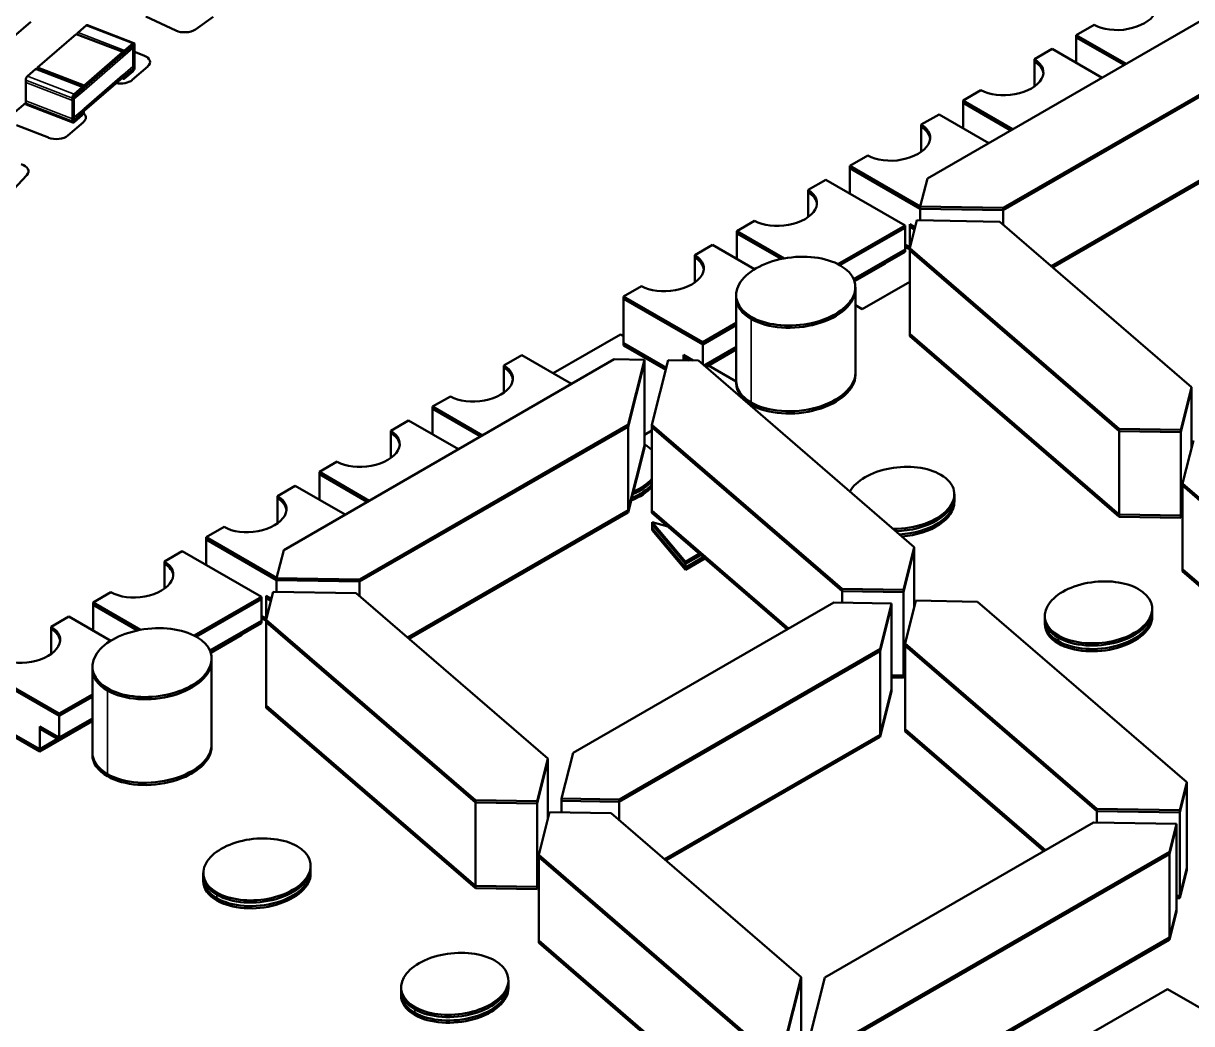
# Model space of a CAD drawing. Header units: inches. Extents: x -24.6 to 49, y -43 to 20.8.
# Drawn here: x -19.912 to -17.941, y 15.232 to 16.92 of the extents above; entities that cross this region are included whole.
import ezdxf

# ---------------------------------------------------------------- set-up
doc = ezdxf.new("R2010")
doc.units = ezdxf.units.IN
doc.header["$MEASUREMENT"] = 0
doc.layers.add('Visible (ANSI)', color=7, linetype='Continuous', lineweight=50)
doc.layers.add('Visible Narrow (ANSI)', color=7, linetype='Continuous', lineweight=35)

msp = doc.modelspace()

# ---------------------------------------------------------------- linework, layer by layer
at = {"layer": 'Visible (ANSI)'}
for p, q in [((-18.3869, 16.6579), (-17.8294, 16.9798)), ((-19.6547, 16.9076), (-19.705, 16.9314)), ((-19.5915, 16.9306), (-19.6215, 16.9095)), ((-19.899, 16.9223), (-19.9277, 16.8975)), ((-19.8194, 16.9044), (-19.8057, 16.9163)), ((-19.7252, 16.8866), (-19.8037, 16.9169)), ((-18.1357, 16.8999), (-18.1057, 16.9172)), ((-19.888, 16.8451), (-19.8224, 16.9018)), ((-19.7438, 16.8715), (-19.8224, 16.9018)), ((-18.0517, 16.8514), (-18.1357, 16.8999)), ((-18.1357, 16.8999), (-18.1357, 16.853)), ((-18.0551, 16.8495), (-18.1357, 16.896)), ((-18.1357, 16.896), (-18.1357, 16.853)), ((-19.8094, 16.8148), (-19.7438, 16.8715)), ((-19.8094, 16.811), (-19.7438, 16.8677)), ((-19.7438, 16.8672), (-19.7438, 16.8715)), ((-19.7438, 16.8633), (-19.7438, 16.8677)), ((-19.7409, 16.8741), (-19.7271, 16.886)), ((-19.7409, 16.8702), (-19.7271, 16.8821)), ((-19.7241, 16.8495), (-19.7241, 16.8842)), ((-19.7241, 16.8456), (-19.7241, 16.8803)), ((-19.7241, 16.8718), (-19.7085, 16.8658)), ((-17.8058, 16.8699), (-18.2589, 16.6083)), ((-18.2064, 16.8591), (-18.1763, 16.8765)), ((-18.0923, 16.8279), (-18.1763, 16.8765)), ((-17.8058, 16.8661), (-18.2589, 16.6045)), ((-18.2064, 16.8591), (-18.2064, 16.8131)), ((-18.2064, 16.8552), (-18.2064, 16.8131)), ((-19.9047, 16.8307), (-19.891, 16.8426)), ((-19.8105, 16.8129), (-19.8891, 16.8432)), ((-19.8094, 16.8148), (-19.888, 16.8451)), ((-19.888, 16.8428), (-19.888, 16.8451)), ((-19.8094, 16.7758), (-19.7438, 16.8325)), ((-19.8094, 16.7719), (-19.7438, 16.8286)), ((-19.7409, 16.8307), (-19.7271, 16.8426)), ((-19.7409, 16.8268), (-19.7271, 16.8387)), ((-19.702, 16.8469), (-19.7283, 16.8242)), ((-19.9077, 16.7891), (-19.9077, 16.8238)), ((-19.9077, 16.7852), (-19.9077, 16.8199)), ((-19.8262, 16.8004), (-19.8124, 16.8123)), ((-19.8094, 16.811), (-19.8095, 16.811)), ((-19.8094, 16.8105), (-19.8094, 16.8148)), ((-19.8094, 16.8066), (-19.8094, 16.811)), ((-19.7428, 16.8262), (-19.7454, 16.8272)), ((-19.8291, 16.7588), (-19.8291, 16.7935)), ((-19.8291, 16.7549), (-19.8291, 16.7896)), ((-19.8262, 16.7965), (-19.8124, 16.8084)), ((-18.3267, 16.7897), (-18.2966, 16.807)), ((-18.2426, 16.7412), (-18.3267, 16.7897)), ((-18.3267, 16.7897), (-18.3267, 16.7428)), ((-19.9298, 16.7666), (-19.9077, 16.7857)), ((-19.8281, 16.7525), (-19.9067, 16.7828)), ((-18.246, 16.7392), (-18.3267, 16.7858)), ((-18.3267, 16.7858), (-18.3267, 16.7428)), ((-19.8103, 16.7533), (-19.8365, 16.7306)), ((-19.8262, 16.757), (-19.8124, 16.7689)), ((-19.8262, 16.7531), (-19.8124, 16.765)), ((-18.3973, 16.7489), (-18.3672, 16.7662)), ((-18.2832, 16.7177), (-18.3672, 16.7662)), ((-19.8693, 16.7269), (-19.9233, 16.7477)), ((-18.3973, 16.7029), (-18.3973, 16.7489)), ((-18.3973, 16.7029), (-18.3973, 16.745)), ((-18.1781, 16.5103), (-17.8058, 16.7253)), ((-18.1754, 16.508), (-17.8058, 16.7214)), ((-18.5176, 16.6794), (-18.4875, 16.6968)), ((-18.3988, 16.6108), (-18.5176, 16.6794)), ((-18.5176, 16.6794), (-18.5176, 16.6326)), ((-18.3988, 16.607), (-18.5176, 16.6756)), ((-18.5176, 16.6756), (-18.5176, 16.6326)), ((-19.906, 16.6637), (-19.9283, 16.6396)), ((-18.5882, 16.6386), (-18.5582, 16.656)), ((-18.4245, 16.5789), (-18.5582, 16.656)), ((-18.3988, 16.6107), (-18.3869, 16.6579)), ((-18.5882, 16.5927), (-18.5882, 16.6386)), ((-18.5882, 16.5927), (-18.5882, 16.6348)), ((-18.2589, 16.6083), (-18.3988, 16.6107)), ((-18.3988, 16.6107), (-18.3988, 16.5874)), ((-18.2589, 16.6045), (-18.3988, 16.6068)), ((-18.3988, 16.6068), (-18.3988, 16.5874)), ((-18.2589, 16.6083), (-18.2589, 16.5801)), ((-18.2589, 16.6045), (-18.2589, 16.5801)), ((-18.7085, 16.5692), (-18.6784, 16.5866)), ((-18.5377, 16.5135), (-18.4245, 16.5789)), ((-18.5343, 16.5116), (-18.4245, 16.575)), ((-18.4245, 16.5789), (-18.4245, 16.5383)), ((-18.4245, 16.575), (-18.4245, 16.5345)), ((-18.4167, 16.5421), (-18.4167, 16.5807)), ((-18.4167, 16.5807), (-18.4077, 16.5755)), ((-18.4167, 16.5383), (-18.4167, 16.5768)), ((-18.4167, 16.5768), (-18.4085, 16.5721)), ((-18.4166, 16.5403), (-18.4051, 16.5856)), ((-18.4051, 16.5856), (-18.4047, 16.5875)), ((-18.4047, 16.5875), (-18.2647, 16.5851)), ((-18.2647, 16.5851), (-17.9412, 16.3059)), ((-18.6287, 16.5231), (-18.7085, 16.5692)), ((-18.7085, 16.5692), (-18.7085, 16.5223)), ((-18.6337, 16.5222), (-18.7085, 16.5654)), ((-18.7085, 16.5654), (-18.7085, 16.5223)), ((-18.7792, 16.5284), (-18.7491, 16.5458)), ((-18.6784, 16.505), (-18.7491, 16.5458)), ((-18.4245, 16.5383), (-18.5113, 16.4883)), ((-18.4245, 16.5345), (-18.5101, 16.4851)), ((-18.4245, 16.5466), (-18.4167, 16.5421)), ((-18.4245, 16.5428), (-18.4167, 16.5383)), ((-18.416, 16.5425), (-18.4167, 16.5421)), ((-18.4166, 16.5383), (-18.4167, 16.5383)), ((-18.0633, 16.2357), (-18.4166, 16.5403)), ((-18.4166, 16.5403), (-18.4166, 16.3956)), ((-18.0633, 16.2319), (-18.4166, 16.5364)), ((-18.4166, 16.5364), (-18.4166, 16.3918)), ((-18.7792, 16.4824), (-18.7792, 16.5284)), ((-18.7792, 16.4824), (-18.7792, 16.5246)), ((-18.4573, 16.5148), (-18.5098, 16.4845)), ((-18.4573, 16.5148), (-18.4573, 16.5156)), ((-18.8994, 16.459), (-18.8693, 16.4763)), ((-18.5084, 16.4748), (-18.5084, 16.3301)), ((-18.4166, 16.4838), (-18.4969, 16.4375)), ((-18.7658, 16.3818), (-18.8994, 16.459)), ((-18.8994, 16.459), (-18.8994, 16.3799)), ((-18.7658, 16.378), (-18.8994, 16.4551)), ((-18.8994, 16.4551), (-18.8994, 16.376)), ((-18.7095, 16.4611), (-18.7095, 16.3165)), ((-18.7095, 16.4573), (-18.7095, 16.3126)), ((-18.5084, 16.4709), (-18.5084, 16.3262)), ((-18.4969, 16.4375), (-18.5084, 16.4441)), ((-19.0183, 16.3293), (-18.9044, 16.395)), ((-18.9044, 16.395), (-18.8994, 16.3922)), ((-18.7658, 16.3818), (-18.7095, 16.4143)), ((-18.7658, 16.378), (-18.7095, 16.4105)), ((-18.4166, 16.3956), (-18.0633, 16.0911)), ((-18.8994, 16.3799), (-18.8275, 16.3384)), ((-18.8994, 16.376), (-18.8283, 16.335)), ((-18.7658, 16.3442), (-18.7658, 16.3818)), ((-18.7658, 16.3442), (-18.7658, 16.378)), ((-18.4166, 16.3918), (-18.0633, 16.0872)), ((-19.1012, 16.3425), (-19.0711, 16.3598)), ((-18.9871, 16.3113), (-19.0711, 16.3598)), ((-18.7985, 16.351), (-18.7985, 16.3602)), ((-18.7985, 16.3602), (-18.782, 16.3507)), ((-18.7985, 16.351), (-18.7985, 16.3564)), ((-18.7985, 16.3564), (-18.7889, 16.3508)), ((-18.7095, 16.3738), (-18.7638, 16.3425)), ((-18.7095, 16.37), (-18.7611, 16.3402)), ((-18.7095, 16.3692), (-18.7606, 16.3397)), ((-19.4726, 16.031), (-18.9151, 16.3529)), ((-19.1012, 16.3425), (-19.1012, 16.2965)), ((-19.1012, 16.3386), (-19.1012, 16.2965)), ((-18.9151, 16.3529), (-18.864, 16.3521)), ((-18.864, 16.3521), (-18.8915, 16.2431)), ((-18.864, 16.3482), (-18.8915, 16.2392)), ((-18.864, 16.3521), (-18.864, 16.2074)), ((-18.864, 16.3482), (-18.864, 16.2036)), ((-18.8517, 16.2424), (-18.8242, 16.3514)), ((-18.8242, 16.3514), (-18.7731, 16.3506)), ((-18.7731, 16.3506), (-18.4092, 16.0361)), ((-18.7095, 16.3153), (-18.7562, 16.3422)), ((-17.9412, 16.3059), (-17.9594, 16.234)), ((-17.9412, 16.3021), (-17.9594, 16.2301)), ((-17.9412, 16.3059), (-17.9412, 16.2041)), ((-17.9412, 16.3021), (-17.9412, 16.2041)), ((-19.2215, 16.2731), (-19.1914, 16.2904)), ((-19.1374, 16.2245), (-19.2215, 16.2731)), ((-19.2215, 16.2731), (-19.2215, 16.2262)), ((-19.1408, 16.2226), (-19.2215, 16.2692)), ((-19.2215, 16.2692), (-19.2215, 16.2262)), ((-18.8915, 16.2431), (-19.3446, 15.9815)), ((-18.8915, 16.2392), (-19.3446, 15.9777)), ((-19.2921, 16.2323), (-19.262, 16.2496)), ((-19.178, 16.2011), (-19.262, 16.2496)), ((-18.8915, 16.0985), (-18.8915, 16.2431)), ((-18.8915, 16.0946), (-18.8915, 16.2392)), ((-18.5309, 15.9656), (-18.8517, 16.2424)), ((-18.8517, 16.2424), (-18.8517, 16.0978)), ((-18.5309, 15.9617), (-18.8517, 16.2386)), ((-18.8517, 16.2386), (-18.8517, 16.0939)), ((-19.2921, 16.2323), (-19.2921, 16.1863)), ((-19.2921, 16.2284), (-19.2921, 16.1863)), ((-18.8517, 16.2326), (-18.864, 16.2255)), ((-17.9594, 16.234), (-18.0633, 16.2357)), ((-18.0633, 16.2357), (-18.0633, 16.0911)), ((-17.9594, 16.2301), (-18.0633, 16.2319)), ((-18.0633, 16.2319), (-18.0633, 16.0872)), ((-17.9594, 16.234), (-17.9594, 16.0893)), ((-17.9594, 16.2301), (-17.9594, 16.0855)), ((-18.8915, 16.0985), (-18.864, 16.2074)), ((-18.8915, 16.0946), (-18.864, 16.2036)), ((-17.9565, 16.1435), (-17.9383, 16.2158)), ((-19.4124, 16.1628), (-19.3823, 16.1802)), ((-19.3284, 16.1143), (-19.4124, 16.1628)), ((-19.4124, 16.1628), (-19.4124, 16.116)), ((-19.3317, 16.1124), (-19.4124, 16.159)), ((-19.4124, 16.159), (-19.4124, 16.116)), ((-19.483, 16.122), (-19.453, 16.1394)), ((-19.3689, 16.0909), (-19.453, 16.1394)), ((-17.5925, 15.8291), (-17.9565, 16.1435)), ((-17.9565, 16.1435), (-17.9565, 15.9989)), ((-17.5925, 15.8252), (-17.9565, 16.1397)), ((-17.9565, 16.1397), (-17.9565, 15.995)), ((-19.483, 16.0761), (-19.483, 16.122)), ((-18.3414, 16.1155), (-18.3414, 16.1252)), ((-18.3414, 16.1117), (-18.3414, 16.1213)), ((-19.483, 16.0761), (-19.483, 16.1182)), ((-17.9594, 16.0893), (-17.9565, 16.1008)), ((-19.2638, 15.8835), (-18.8915, 16.0985)), ((-19.2611, 15.8812), (-18.8915, 16.0946)), ((-18.8517, 16.0978), (-18.6209, 15.8986)), ((-18.8517, 16.0939), (-18.6236, 15.8971)), ((-18.0633, 16.0911), (-17.9594, 16.0893)), ((-18.0633, 16.0872), (-17.9594, 16.0855)), ((-17.9594, 16.0855), (-17.9565, 16.0969)), ((-19.6033, 16.0526), (-19.5732, 16.07)), ((-18.8512, 16.0682), (-18.8512, 16.0778)), ((-18.8512, 16.0778), (-18.8246, 16.0705)), ((-18.7951, 16.0114), (-18.8512, 16.0778)), ((-18.8512, 16.0643), (-18.8512, 16.074)), ((-18.7951, 16.0075), (-18.8512, 16.074)), ((-18.8512, 16.0682), (-18.7951, 16.0017)), ((-18.8512, 16.0643), (-18.7951, 15.9979)), ((-19.4845, 15.984), (-19.6033, 16.0526)), ((-19.6033, 16.0526), (-19.6033, 16.0057)), ((-19.4845, 15.9802), (-19.6033, 16.0487)), ((-19.6033, 16.0487), (-19.6033, 16.0057)), ((-19.6739, 16.0118), (-19.6439, 16.0292)), ((-19.5103, 15.952), (-19.6439, 16.0292)), ((-19.4845, 15.9838), (-19.4726, 16.031)), ((-18.7717, 16.0249), (-18.7951, 16.0114)), ((-18.769, 16.0226), (-18.7951, 16.0075)), ((-18.4092, 16.0361), (-18.4274, 15.9639)), ((-18.4092, 16.0322), (-18.4274, 15.96)), ((-18.4092, 15.9342), (-18.4092, 16.0361)), ((-18.4092, 15.9342), (-18.4092, 16.0322)), ((-19.6739, 15.9658), (-19.6739, 16.0118)), ((-19.6739, 15.9658), (-19.6739, 16.0079)), ((-18.7951, 16.0017), (-18.765, 16.0191)), ((-18.7951, 15.9979), (-18.7623, 16.0168)), ((-18.7951, 16.0114), (-18.7951, 16.0017)), ((-18.7951, 16.0075), (-18.7951, 15.9979)), ((-19.3446, 15.9815), (-19.4845, 15.9838)), ((-19.4845, 15.9838), (-19.4845, 15.9605)), ((-19.3446, 15.9815), (-19.3446, 15.9532)), ((-17.9565, 15.9989), (-17.5925, 15.6844)), ((-17.9565, 15.995), (-17.5925, 15.6806)), ((-19.3446, 15.9777), (-19.4845, 15.98)), ((-19.4845, 15.98), (-19.4845, 15.9605)), ((-19.3446, 15.9777), (-19.3446, 15.9532)), ((-18.4274, 15.9639), (-18.5309, 15.9656)), ((-18.5309, 15.9656), (-18.5309, 15.9423)), ((-18.4274, 15.96), (-18.5309, 15.9617)), ((-18.5309, 15.9617), (-18.5309, 15.9423)), ((-18.4274, 15.9639), (-18.4274, 15.8192)), ((-19.7942, 15.9424), (-19.7641, 15.9597)), ((-19.7144, 15.8963), (-19.7942, 15.9424)), ((-19.7942, 15.9424), (-19.7942, 15.8955)), ((-19.6235, 15.8867), (-19.5103, 15.952)), ((-19.62, 15.8848), (-19.5103, 15.9482)), ((-19.5103, 15.952), (-19.5103, 15.9115)), ((-19.5103, 15.9482), (-19.5103, 15.9077)), ((-19.5024, 15.9153), (-19.5024, 15.9538)), ((-19.5024, 15.9538), (-19.4934, 15.9486)), ((-19.5024, 15.9114), (-19.5024, 15.95)), ((-19.5024, 15.95), (-19.4942, 15.9453)), ((-19.5023, 15.9134), (-19.4908, 15.9588)), ((-19.4908, 15.9588), (-19.4904, 15.9606)), ((-19.4904, 15.9606), (-19.3504, 15.9583)), ((-19.3504, 15.9583), (-19.027, 15.6791)), ((-18.9846, 15.6887), (-18.5449, 15.9425)), ((-18.5449, 15.9425), (-18.4475, 15.9409)), ((-18.4274, 15.96), (-18.4274, 15.8154)), ((-18.4245, 15.8734), (-18.4063, 15.9457)), ((-18.4063, 15.9457), (-18.3024, 15.9439)), ((-18.3024, 15.9439), (-17.9491, 15.6394)), ((-19.7194, 15.8953), (-19.7942, 15.9385)), ((-19.7942, 15.9385), (-19.7942, 15.8955)), ((-18.4475, 15.9409), (-18.4668, 15.8642)), ((-18.4475, 15.937), (-18.4668, 15.8603)), ((-18.4475, 15.9409), (-18.4475, 15.7962)), ((-18.4475, 15.937), (-18.4475, 15.7924)), ((-18.0078, 15.9224), (-18.0078, 15.9321)), ((-18.0078, 15.9186), (-18.0078, 15.9282)), ((-19.8649, 15.9016), (-19.8348, 15.9189)), ((-19.7641, 15.8781), (-19.8348, 15.9189)), ((-19.5103, 15.9115), (-19.597, 15.8614)), ((-19.5103, 15.9077), (-19.5958, 15.8583)), ((-19.5103, 15.9198), (-19.5024, 15.9153)), ((-19.5103, 15.9159), (-19.5024, 15.9114)), ((-19.5017, 15.9157), (-19.5024, 15.9153)), ((-19.5023, 15.9115), (-19.5024, 15.9114)), ((-19.149, 15.6089), (-19.5023, 15.9134)), ((-19.5023, 15.9134), (-19.5023, 15.7688)), ((-19.149, 15.605), (-19.5023, 15.9096)), ((-19.5023, 15.9096), (-19.5023, 15.7649)), ((-18.1888, 15.9102), (-18.1888, 15.9198)), ((-18.1888, 15.9063), (-18.1888, 15.916)), ((-19.8649, 15.8556), (-19.8649, 15.9016)), ((-19.8649, 15.8556), (-19.8649, 15.8977)), ((-19.543, 15.888), (-19.5956, 15.8576)), ((-19.543, 15.888), (-19.543, 15.8888)), ((-18.4668, 15.8642), (-18.9065, 15.6103)), ((-18.4668, 15.7195), (-18.4668, 15.8642)), ((-18.101, 15.5945), (-18.4245, 15.8734)), ((-18.4245, 15.8734), (-18.4245, 15.7288)), ((-18.101, 15.5907), (-18.4245, 15.8696)), ((-18.4245, 15.8696), (-18.4245, 15.7249)), ((-19.5941, 15.8479), (-19.5941, 15.7033)), ((-19.5941, 15.8441), (-19.5941, 15.6994)), ((-18.4668, 15.8603), (-18.9065, 15.6064)), ((-18.4668, 15.7156), (-18.4668, 15.8603)), ((-19.8515, 15.755), (-19.9851, 15.8321)), ((-19.8515, 15.7511), (-19.9851, 15.8283)), ((-19.7952, 15.8343), (-19.7952, 15.6896)), ((-19.7952, 15.8304), (-19.7952, 15.6858)), ((-18.4274, 15.8192), (-18.4245, 15.8307)), ((-18.4274, 15.8154), (-18.4245, 15.8268)), ((-18.4475, 15.8195), (-18.4274, 15.8192)), ((-18.4475, 15.8157), (-18.4274, 15.8154)), ((-19.8515, 15.755), (-19.7952, 15.7875)), ((-18.4668, 15.7195), (-18.4475, 15.7962)), ((-18.4668, 15.7156), (-18.4475, 15.7924)), ((-19.8515, 15.7511), (-19.7952, 15.7836)), ((-19.5023, 15.7688), (-19.149, 15.4642)), ((-19.5023, 15.7649), (-19.149, 15.4604)), ((-19.9851, 15.7531), (-19.8842, 15.6948)), ((-19.9851, 15.7492), (-19.8842, 15.691)), ((-19.8515, 15.7145), (-19.8515, 15.755)), ((-19.8515, 15.7106), (-19.8515, 15.7511)), ((-19.7952, 15.747), (-19.8515, 15.7145)), ((-19.7952, 15.7424), (-19.8842, 15.691)), ((-19.8842, 15.6948), (-19.8842, 15.7334)), ((-19.8842, 15.7334), (-19.8515, 15.7145)), ((-19.8842, 15.691), (-19.8842, 15.7295)), ((-19.8842, 15.7295), (-19.8515, 15.7106)), ((-19.7952, 15.7431), (-19.8515, 15.7106)), ((-18.4245, 15.7288), (-18.1877, 15.5246)), ((-18.4245, 15.7249), (-18.1904, 15.5231)), ((-19.8542, 15.7122), (-19.8842, 15.6948)), ((-18.8305, 15.5095), (-18.4668, 15.7195)), ((-18.8278, 15.5072), (-18.4668, 15.7156)), ((-19.0039, 15.6119), (-18.9846, 15.6887)), ((-19.027, 15.6791), (-19.0451, 15.6071)), ((-19.027, 15.6753), (-19.0451, 15.6033)), ((-19.027, 15.6791), (-19.027, 15.5772)), ((-19.027, 15.6753), (-19.027, 15.5772)), ((-17.9491, 15.6394), (-17.961, 15.5922)), ((-17.9491, 15.6355), (-17.961, 15.5883)), ((-17.9491, 15.4947), (-17.9491, 15.6394)), ((-17.9491, 15.4909), (-17.9491, 15.6355)), ((-19.0451, 15.6071), (-19.149, 15.6089)), ((-19.149, 15.6089), (-19.149, 15.4642)), ((-19.0451, 15.6071), (-19.0451, 15.4625)), ((-18.9065, 15.6103), (-19.0039, 15.6119)), ((-19.0039, 15.6119), (-19.0039, 15.5886)), ((-18.9065, 15.6064), (-19.0039, 15.6081)), ((-19.0039, 15.6081), (-19.0039, 15.5886)), ((-18.9065, 15.6103), (-18.9065, 15.5751)), ((-18.9065, 15.6064), (-18.9065, 15.5751)), ((-19.0451, 15.6033), (-19.149, 15.605)), ((-19.149, 15.605), (-19.149, 15.4604)), ((-19.0451, 15.6033), (-19.0451, 15.4586)), ((-19.0422, 15.5167), (-19.024, 15.5889)), ((-19.024, 15.5889), (-18.9205, 15.5872)), ((-18.9205, 15.5872), (-18.5997, 15.3104)), ((-17.961, 15.5922), (-18.101, 15.5945)), ((-18.101, 15.5945), (-18.101, 15.5712)), ((-17.961, 15.5883), (-18.101, 15.5907)), ((-18.101, 15.5907), (-18.101, 15.5712)), ((-17.961, 15.5922), (-17.961, 15.4475)), ((-17.961, 15.5883), (-17.961, 15.4437)), ((-18.5599, 15.3097), (-18.1068, 15.5713)), ((-18.1068, 15.5713), (-17.9669, 15.569)), ((-17.9669, 15.569), (-17.9788, 15.5218)), ((-17.9669, 15.569), (-17.9669, 15.4243)), ((-17.9669, 15.5651), (-17.9788, 15.5179)), ((-17.9669, 15.5651), (-17.9669, 15.4205)), ((-18.6783, 15.2022), (-19.0422, 15.5167)), ((-19.0422, 15.5167), (-19.0422, 15.3721)), ((-18.6783, 15.1984), (-19.0422, 15.5128)), ((-19.0422, 15.5128), (-19.0422, 15.3682)), ((-17.9788, 15.5218), (-18.5363, 15.1999)), ((-17.9788, 15.5179), (-18.5363, 15.196)), ((-17.9788, 15.3771), (-17.9788, 15.5218)), ((-17.9788, 15.3733), (-17.9788, 15.5179)), ((-19.4272, 15.4887), (-19.4272, 15.4984)), ((-19.4272, 15.4849), (-19.4272, 15.4945)), ((-17.961, 15.4475), (-17.9491, 15.4947)), ((-17.961, 15.4437), (-17.9491, 15.4909)), ((-19.6082, 15.4765), (-19.6082, 15.4861)), ((-19.6082, 15.4726), (-19.6082, 15.4822)), ((-19.0451, 15.4625), (-19.0422, 15.4739)), ((-19.0451, 15.4586), (-19.0422, 15.4701)), ((-19.149, 15.4642), (-19.0451, 15.4625)), ((-19.149, 15.4604), (-19.0451, 15.4586)), ((-17.9669, 15.4476), (-17.961, 15.4475)), ((-17.9669, 15.4438), (-17.961, 15.4437)), ((-17.9788, 15.3771), (-17.9669, 15.4243)), ((-17.9788, 15.3733), (-17.9669, 15.4205)), ((-19.0422, 15.3721), (-18.6783, 15.0576)), ((-18.5363, 15.0552), (-17.9788, 15.3771)), ((-18.5363, 15.0514), (-17.9788, 15.3733)), ((-19.0422, 15.3682), (-18.6783, 15.0537)), ((-19.2746, 15.2833), (-19.2746, 15.293)), ((-19.0935, 15.2956), (-19.0935, 15.3052)), ((-19.0935, 15.2917), (-19.0935, 15.3014)), ((-18.5997, 15.3104), (-18.6272, 15.2014)), ((-18.5997, 15.3065), (-18.6272, 15.1975)), ((-18.5997, 15.3104), (-18.5997, 15.1657)), ((-18.5997, 15.3065), (-18.5997, 15.1618)), ((-18.5874, 15.2007), (-18.5599, 15.3097)), ((-19.2746, 15.2795), (-19.2746, 15.2891)), ((-17.9817, 15.29), (-18.1321, 15.2032)), ((-17.9817, 15.29), (-17.8481, 15.2128))]:
    msp.add_line(p, q, dxfattribs=at)
for centre, major_axis, ratio, start_param, end_param in [((-18.0606, 16.9433), (0.0602, 0.0061), 0.569494, 3.811058, 6.952651), ((-19.8057, 16.9119), (0.00191, 0.00496), 0.453621, 0, 0.704744), ((-19.6398, 16.9182), (-0.0236, 0), 0.57735, 0.883575, 2.454368), ((-19.8194, 16.9), (0.00191, 0.00496), 0.453621, 0.704744, 1.456609), ((-19.7271, 16.8816), (0.00191, 0.00496), 0.453621, 5.417133, 6.987929), ((-19.7409, 16.8697), (0.00191, 0.00496), 0.453621, 0.704744, 2.27554), ((-19.7409, 16.8659), (0.00191, 0.00496), 0.453621, 0.704744, 2.27554), ((-19.7271, 16.8778), (0.00191, 0.00496), 0.453621, 5.417133, 6.987929), ((-19.7271, 16.8469), (-0.00191, -0.00496), 0.453621, 0.704744, 2.27554), ((-19.7217, 16.8544), (0.0236, 0), 0.57735, 5.694145, 7.264924), ((-18.2515, 16.8331), (0.0602, 0.0061), 0.569494, 3.811058, 6.952651), ((-18.2515, 16.8292), (0.0602, 0.0061), 0.569494, 6.281786, 6.952651), ((-19.9047, 16.8263), (0.00191, 0.00496), 0.453621, 0.704744, 2.27554), ((-19.891, 16.8382), (0.00191, 0.00496), 0.453621, 0, 0.704744), ((-19.7409, 16.835), (-0.00191, -0.00496), 0.453621, 5.417133, 6.987929), ((-19.7409, 16.8312), (-0.00191, -0.00496), 0.453621, 5.417133, 6.987929), ((-19.7271, 16.8431), (-0.00191, -0.00496), 0.453621, 0.704744, 2.27554), ((-19.8124, 16.8079), (0.00191, 0.00496), 0.453621, 5.417133, 6.987929), ((-19.8124, 16.8041), (0.00191, 0.00496), 0.453621, 5.417133, 6.987929), ((-19.7479, 16.8317), (-0.0236, 0), 0.57735, 1.256635, 2.552545), ((-19.8262, 16.796), (0.00191, 0.00496), 0.453621, 0.704744, 2.27554), ((-19.8262, 16.7922), (0.00191, 0.00496), 0.453621, 0.704744, 2.27554), ((-19.9047, 16.7878), (-0.00191, -0.00496), 0.453621, 5.417133, 6.283185), ((-19.8124, 16.7732), (-0.00191, -0.00496), 0.453621, 0.704744, 2.27554), ((-19.8124, 16.7694), (-0.00191, -0.00496), 0.453621, 0.704744, 2.27554), ((-19.8262, 16.7613), (-0.00191, -0.00496), 0.453621, 5.417133, 6.987929), ((-19.8262, 16.7574), (-0.00191, -0.00496), 0.453621, 5.417133, 6.987929), ((-19.8299, 16.7609), (0.0236, 0), 0.57735, 5.694145, 6.865384), ((-19.8562, 16.7382), (-0.0236, 0), 0.57735, 0.981746, 2.552545), ((-18.4424, 16.7228), (0.0602, 0.0061), 0.569494, 3.811058, 6.952651), ((-18.4424, 16.719), (0.0602, 0.0061), 0.569494, 6.281786, 6.952651), ((-19.9268, 16.6701), (0.0236, 0), 0.57735, 5.792316, 7.363104), ((-18.6333, 16.6126), (0.0602, 0.0061), 0.569494, 3.811058, 6.952651), ((-18.6333, 16.6087), (0.0602, 0.0061), 0.569494, 6.281786, 6.952651), ((-18.8242, 16.5024), (0.0602, 0.0061), 0.569494, 3.811058, 6.952651), ((-18.8242, 16.4985), (0.0602, 0.0061), 0.569494, 6.281786, 6.952651), ((-18.6089, 16.4679), (-0.1004, -0.0101), 0.569494, 3.811058, 6.952651), ((-18.6089, 16.4679), (0.1004, 0.0101), 0.569494, 3.811058, 6.952651), ((-18.6089, 16.4641), (-0.1004, -0.0101), 0.569494, 6.226009, 6.952651), ((-18.6089, 16.4641), (0.1004, 0.0101), 0.569494, 3.811058, 6.226009), ((-19.1463, 16.3164), (0.0602, 0.0061), 0.569494, 3.811058, 6.952651), ((-19.1463, 16.3126), (0.0602, 0.0061), 0.569494, 6.281786, 6.952651), ((-18.6089, 16.3233), (0.1004, 0.0101), 0.569494, 3.084416, 3.811058), ((-18.6089, 16.3233), (-0.1004, -0.0101), 0.569494, 0.669466, 3.084416), ((-18.6089, 16.3194), (-0.1004, -0.0101), 0.569494, 0.669466, 3.084416), ((-18.6089, 16.3194), (0.1004, 0.0101), 0.569494, 3.084416, 3.811058), ((-19.3372, 16.2062), (0.0602, 0.0061), 0.569494, 3.811058, 6.952651), ((-19.3372, 16.2024), (0.0602, 0.0061), 0.569494, 6.281786, 6.952651), ((-18.9315, 16.1701), (-0.0904, -0.0091), 0.569494, 3.811058, 3.812943), ((-18.9315, 16.1701), (0.0904, 0.0091), 0.569494, 0.432826, 0.669466), ((-18.432, 16.1191), (-0.0904, -0.0091), 0.569494, 3.811058, 5.900301), ((-18.9315, 16.1605), (-0.0904, -0.0091), 0.569494, 2.049494, 2.594414), ((-18.9315, 16.1663), (0.0904, 0.0091), 0.569494, 5.212164, 5.736006), ((-18.9315, 16.1701), (0.0904, 0.0091), 0.569494, 5.226427, 5.736006), ((-18.432, 16.1191), (0.0904, 0.0091), 0.569494, 4.513474, 6.952651), ((-19.5281, 16.096), (0.0602, 0.0061), 0.569494, 3.811058, 6.952651), ((-18.9315, 16.1566), (-0.0904, -0.0091), 0.569494, 2.03564, 2.594414), ((-18.432, 16.1152), (0.0904, 0.0091), 0.569494, 4.563126, 6.226009), ((-19.5281, 16.0921), (0.0602, 0.0061), 0.569494, 6.281786, 6.952651), ((-18.432, 16.1094), (-0.0904, -0.0091), 0.569494, 1.492752, 3.084416), ((-18.432, 16.1056), (-0.0904, -0.0091), 0.569494, 1.538444, 3.084416), ((-19.719, 15.9858), (0.0602, 0.0061), 0.569494, 3.811058, 6.952651), ((-19.719, 15.9819), (0.0602, 0.0061), 0.569494, 6.281786, 6.952651), ((-18.0983, 15.9259), (-0.0904, -0.0091), 0.569494, 3.811058, 6.952651), ((-18.0983, 15.9259), (0.0904, 0.0091), 0.569494, 3.811058, 6.952651), ((-18.0983, 15.9221), (0.0904, 0.0091), 0.569494, 3.811058, 6.226009), ((-18.0983, 15.9163), (-0.0904, -0.0091), 0.569494, 0.669466, 3.084416), ((-19.6947, 15.8411), (-0.1004, -0.0101), 0.569494, 3.811058, 6.952651), ((-18.0983, 15.9221), (-0.0904, -0.0091), 0.569494, 6.226009, 6.952651), ((-18.0983, 15.9163), (0.0904, 0.0091), 0.569494, 3.084416, 3.811058), ((-18.0983, 15.9124), (0.0904, 0.0091), 0.569494, 3.084416, 3.811058), ((-18.0983, 15.9124), (-0.0904, -0.0091), 0.569494, 0.669466, 3.084416), ((-19.91, 15.8755), (0.0602, 0.0061), 0.569494, 3.811058, 6.952651), ((-19.91, 15.8717), (0.0602, 0.0061), 0.569494, 6.281786, 6.952651), ((-19.6947, 15.8411), (0.1004, 0.0101), 0.569494, 3.811058, 6.952651), ((-19.6947, 15.8373), (0.1004, 0.0101), 0.569494, 3.811058, 6.226009), ((-19.6947, 15.8373), (-0.1004, -0.0101), 0.569494, 6.226009, 6.952651), ((-19.6947, 15.6965), (0.1004, 0.0101), 0.569494, 3.084416, 3.811058), ((-19.6947, 15.6926), (0.1004, 0.0101), 0.569494, 3.084416, 3.811058), ((-19.6947, 15.6965), (-0.1004, -0.0101), 0.569494, 0.669466, 3.084416), ((-19.6947, 15.6926), (-0.1004, -0.0101), 0.569494, 0.669466, 3.084416), ((-19.5177, 15.4922), (-0.0904, -0.0091), 0.569494, 3.811058, 6.952651), ((-19.5177, 15.4922), (0.0904, 0.0091), 0.569494, 3.811058, 6.952651), ((-19.5177, 15.4884), (0.0904, 0.0091), 0.569494, 3.811058, 6.226009), ((-19.5177, 15.4826), (-0.0904, -0.0091), 0.569494, 0.669466, 3.084416), ((-19.5177, 15.4884), (-0.0904, -0.0091), 0.569494, 6.226009, 6.952651), ((-19.5177, 15.4826), (0.0904, 0.0091), 0.569494, 3.084416, 3.811058), ((-19.5177, 15.4787), (0.0904, 0.0091), 0.569494, 3.084416, 3.811058), ((-19.5177, 15.4787), (-0.0904, -0.0091), 0.569494, 0.669466, 3.084416), ((-19.1841, 15.2991), (-0.0904, -0.0091), 0.569494, 3.811058, 6.952651), ((-19.1841, 15.2991), (0.0904, 0.0091), 0.569494, 3.811058, 6.952651), ((-19.1841, 15.2952), (0.0904, 0.0091), 0.569494, 3.811058, 6.226009), ((-19.1841, 15.2895), (-0.0904, -0.0091), 0.569494, 0.669466, 3.084416), ((-19.1841, 15.2856), (-0.0904, -0.0091), 0.569494, 0.669466, 3.084416), ((-19.1841, 15.2952), (-0.0904, -0.0091), 0.569494, 6.226009, 6.952651), ((-19.1841, 15.2895), (0.0904, 0.0091), 0.569494, 3.084416, 3.811058), ((-19.1841, 15.2856), (0.0904, 0.0091), 0.569494, 3.084416, 3.811058)]:
    msp.add_ellipse(centre, major_axis=major_axis, ratio=ratio, start_param=start_param, end_param=end_param, dxfattribs=at)
at = {"layer": 'Visible Narrow (ANSI)'}
for p, q in [((-19.7271, 16.886), (-19.8057, 16.9163)), ((-19.7409, 16.8741), (-19.8194, 16.9044)), ((-19.7438, 16.8672), (-19.7271, 16.8816)), ((-19.7438, 16.8633), (-19.7271, 16.8778)), ((-19.7271, 16.8469), (-19.7271, 16.8816)), ((-19.7271, 16.8431), (-19.7271, 16.8778)), ((-19.8094, 16.8105), (-19.7438, 16.8672)), ((-19.8094, 16.8066), (-19.7438, 16.8633)), ((-19.8262, 16.8004), (-19.9047, 16.8307)), ((-19.8124, 16.8123), (-19.891, 16.8426)), ((-19.7438, 16.8325), (-19.7271, 16.8469)), ((-19.7438, 16.8286), (-19.7271, 16.8431)), ((-19.8291, 16.7935), (-19.9077, 16.8238)), ((-19.8291, 16.7896), (-19.9077, 16.8199)), ((-19.8262, 16.796), (-19.8094, 16.8105)), ((-19.8291, 16.7588), (-19.9077, 16.7891)), ((-19.8262, 16.7922), (-19.8094, 16.8066)), ((-19.8262, 16.7613), (-19.8262, 16.796)), ((-19.8262, 16.7574), (-19.8262, 16.7922)), ((-19.8291, 16.7549), (-19.9077, 16.7852)), ((-19.8262, 16.7613), (-19.8094, 16.7758)), ((-19.8262, 16.7574), (-19.8094, 16.7719)), ((-18.6841, 16.2799), (-18.6841, 16.4246)), ((-18.6841, 16.276), (-18.6841, 16.4207)), ((-18.166, 15.8772), (-18.166, 15.8869)), ((-18.166, 15.8734), (-18.166, 15.883)), ((-19.7698, 15.6531), (-19.7698, 15.7977)), ((-19.7698, 15.6492), (-19.7698, 15.7939)), ((-19.5853, 15.4435), (-19.5853, 15.4532)), ((-19.5853, 15.4397), (-19.5853, 15.4493)), ((-19.2517, 15.2504), (-19.2517, 15.26)), ((-19.2517, 15.2465), (-19.2517, 15.2562))]:
    msp.add_line(p, q, dxfattribs=at)

doc.saveas('drawing.dxf')
